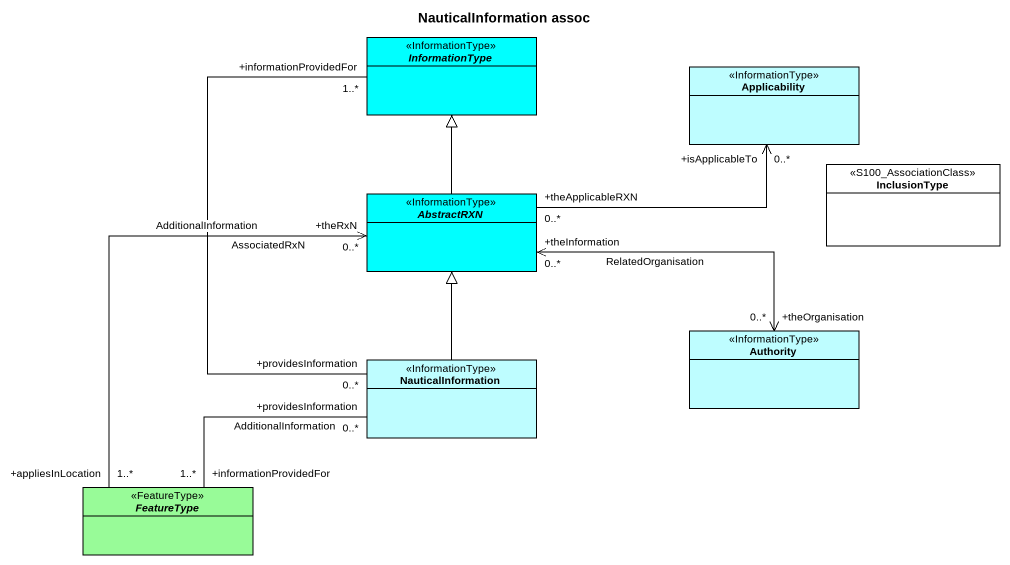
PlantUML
@startuml
title NauticalInformation assoc
hide circle
hide empty members
abstract class InformationType <<InformationType>> #00FFFF
class Applicability <<InformationType>> #BEFDFF
class InclusionType <<S100_AssociationClass>> #FFFFFF
abstract class AbstractRXN <<InformationType>> #00FFFF
class Authority <<InformationType>> #BEFDFF
class NauticalInformation <<InformationType>> #BEFDFF
abstract class FeatureType <<FeatureType>> #98FB98
InformationType "+informationProvidedFor\n1..*" -- "+providesInformation\n0..*" NauticalInformation : AdditionalInformation
AbstractRXN -up-|> InformationType
AbstractRXN "+theApplicableRXN\n0..*" -right-> "+isApplicableTo\n0..*" Applicability
Authority "+theOrganisation\n0..*" <-left-> "+theInformation\n0..*" AbstractRXN : RelatedOrganisation
NauticalInformation -up-|> AbstractRXN
FeatureType "+appliesInLocation\n1..*" -up-> "+theRxN\n0..*" AbstractRXN : AssociatedRxN
FeatureType "+informationProvidedFor\n1..*" -right- "+providesInformation\n0..*" NauticalInformation : AdditionalInformation
@enduml
